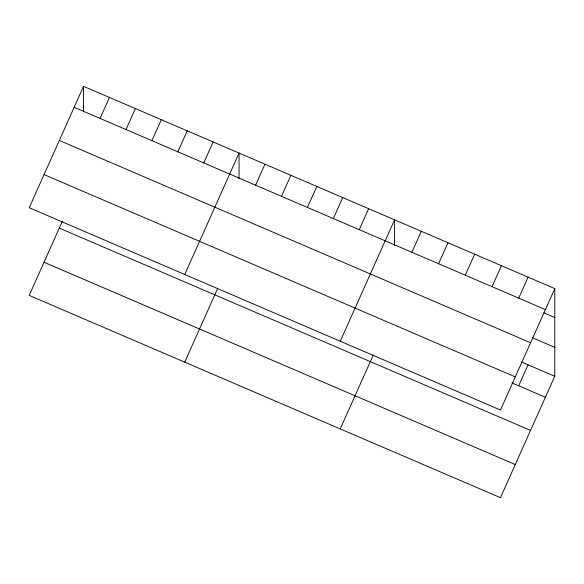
<?xml version="1.0" encoding="UTF-8"?>
<svg xmlns="http://www.w3.org/2000/svg" width="584" height="584" viewBox="0 0 584 584"><rect width="100%" height="100%" fill="white"/><g stroke="black" fill="none" stroke-linecap="round" stroke-linejoin="round"><path stroke-width="0.88" d="M83.534 111.931L83.541 86.308L554.8 288.613L554.771 376.279L500.459 497.692L29.2 295.387L62.262 221.467M239.046 178.689L239.053 153.066L184.741 274.48M394.565 245.455L394.572 219.832L340.26 341.246M83.541 86.308L29.229 207.721L500.488 410.026L554.8 288.613M100.068 118.421L109.456 97.433M125.991 129.546L135.379 108.558M151.906 140.671L161.293 119.691M177.828 151.803L187.216 130.816M203.75 162.929L213.138 141.941M255.588 185.179L264.975 164.192M184.719 362.146L217.781 288.233M281.503 196.312L290.89 175.324M307.425 207.437L316.813 186.449M333.347 218.562L342.735 197.574M359.262 229.687L368.65 208.7M411.888 252.281L421.276 231.293M340.231 428.911L373.293 354.992M438.591 263.749L447.979 242.762M465.295 275.21L474.683 254.222M492.005 286.671L501.393 265.683M518.709 298.139L528.097 277.152M518.68 385.805L528.067 364.817M74.153 107.295L545.412 309.6M543.945 312.885L554.793 317.543M532.25 337.676L554.778 347.349M59.327 140.437L530.586 342.742M521.388 361.949L554.771 376.279M44.056 174.579L515.314 376.892M512 382.936L545.383 397.266M59.298 228.096L530.557 430.408M44.026 262.245L515.285 464.55"/></g></svg>
